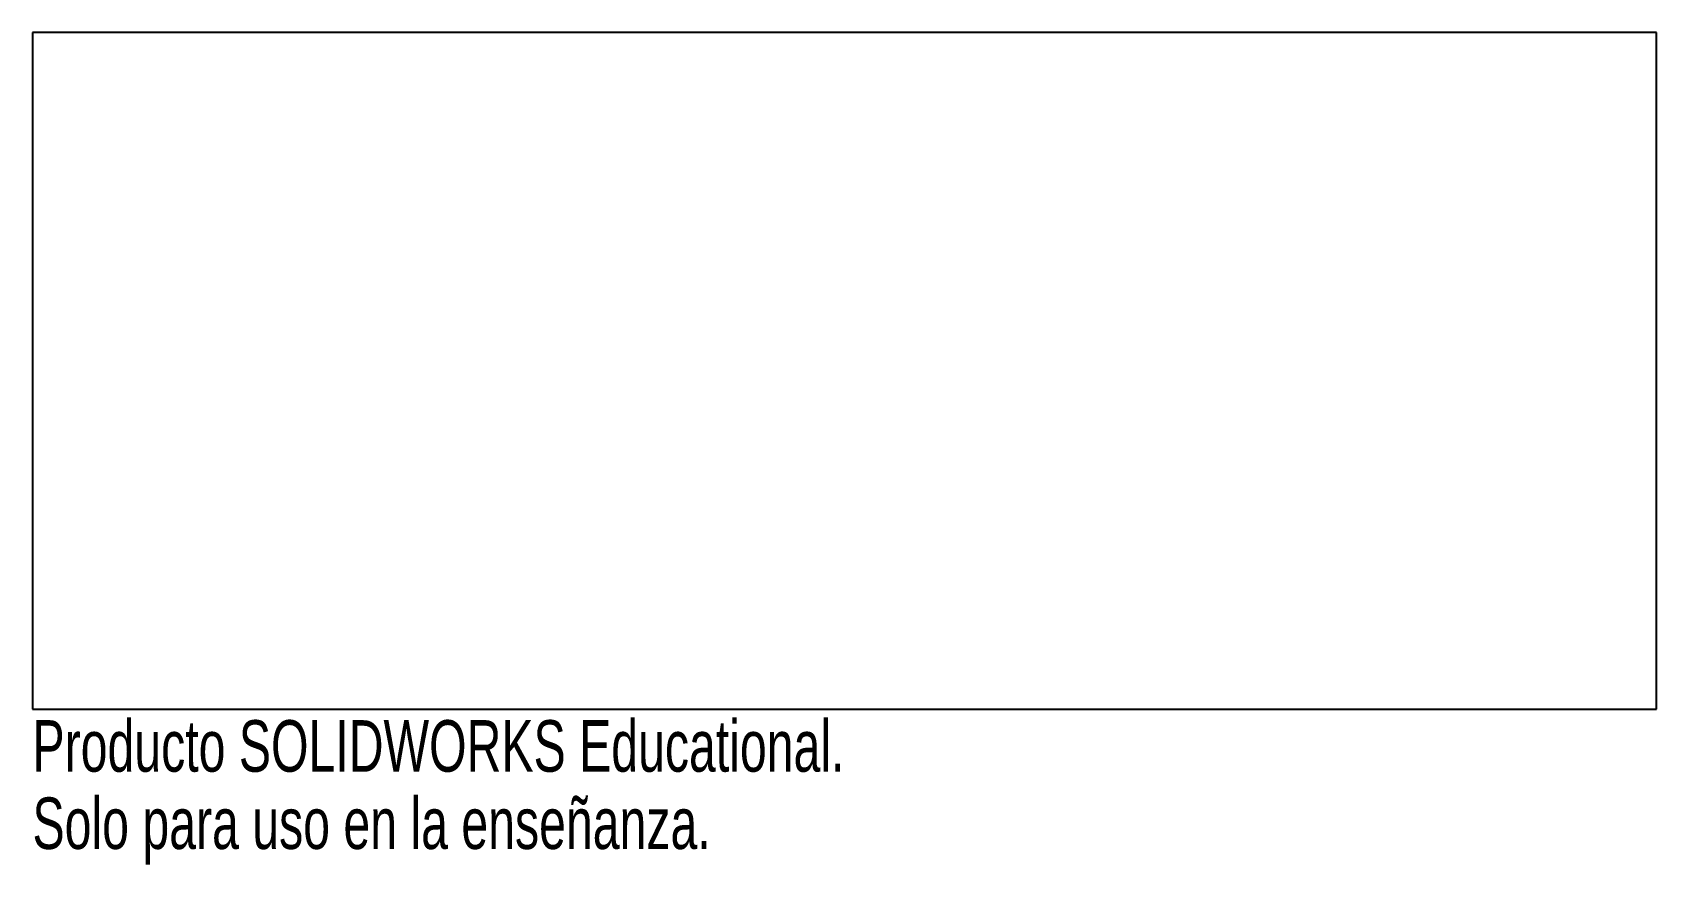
# Model space of a CAD drawing. Header units: inches. Extents: x -3 to 3, y -1.82 to 1.25.
import ezdxf

# ---------------------------------------------------------------- set-up
doc = ezdxf.new("R2010")
doc.units = ezdxf.units.IN
doc.header["$MEASUREMENT"] = 0
doc.styles.add('SLDTEXTSTYLE0', font='TXT', dxfattribs={"width": 0.7})

msp = doc.modelspace()

# ---------------------------------------------------------------- linework, layer by layer
at = {"color": 7, "linetype": 'Continuous', "lineweight": 25}
for p, q in [((-3, 1.25), (-3, -1.25)), ((3, 1.25), (-3, 1.25)), ((3, -1.25), (3, 1.25)), ((-3, -1.25), (3, -1.25))]:
    msp.add_line(p, q, dxfattribs=at)

# ---------------------------------------------------------------- texts
at = {"color": 7, "linetype": 'Continuous', "char_height": 0.1903, "attachment_point": 1, "style": 'SLDTEXTSTYLE0'}
for s, insert in [('Producto SOLIDWORKS Educational.', (-3, -1.2901)), ('Solo para uso en la enseñanza.', (-3, -1.5756))]:
    msp.add_mtext(s, dxfattribs=dict(at, insert=insert))

doc.saveas('drawing.dxf')
